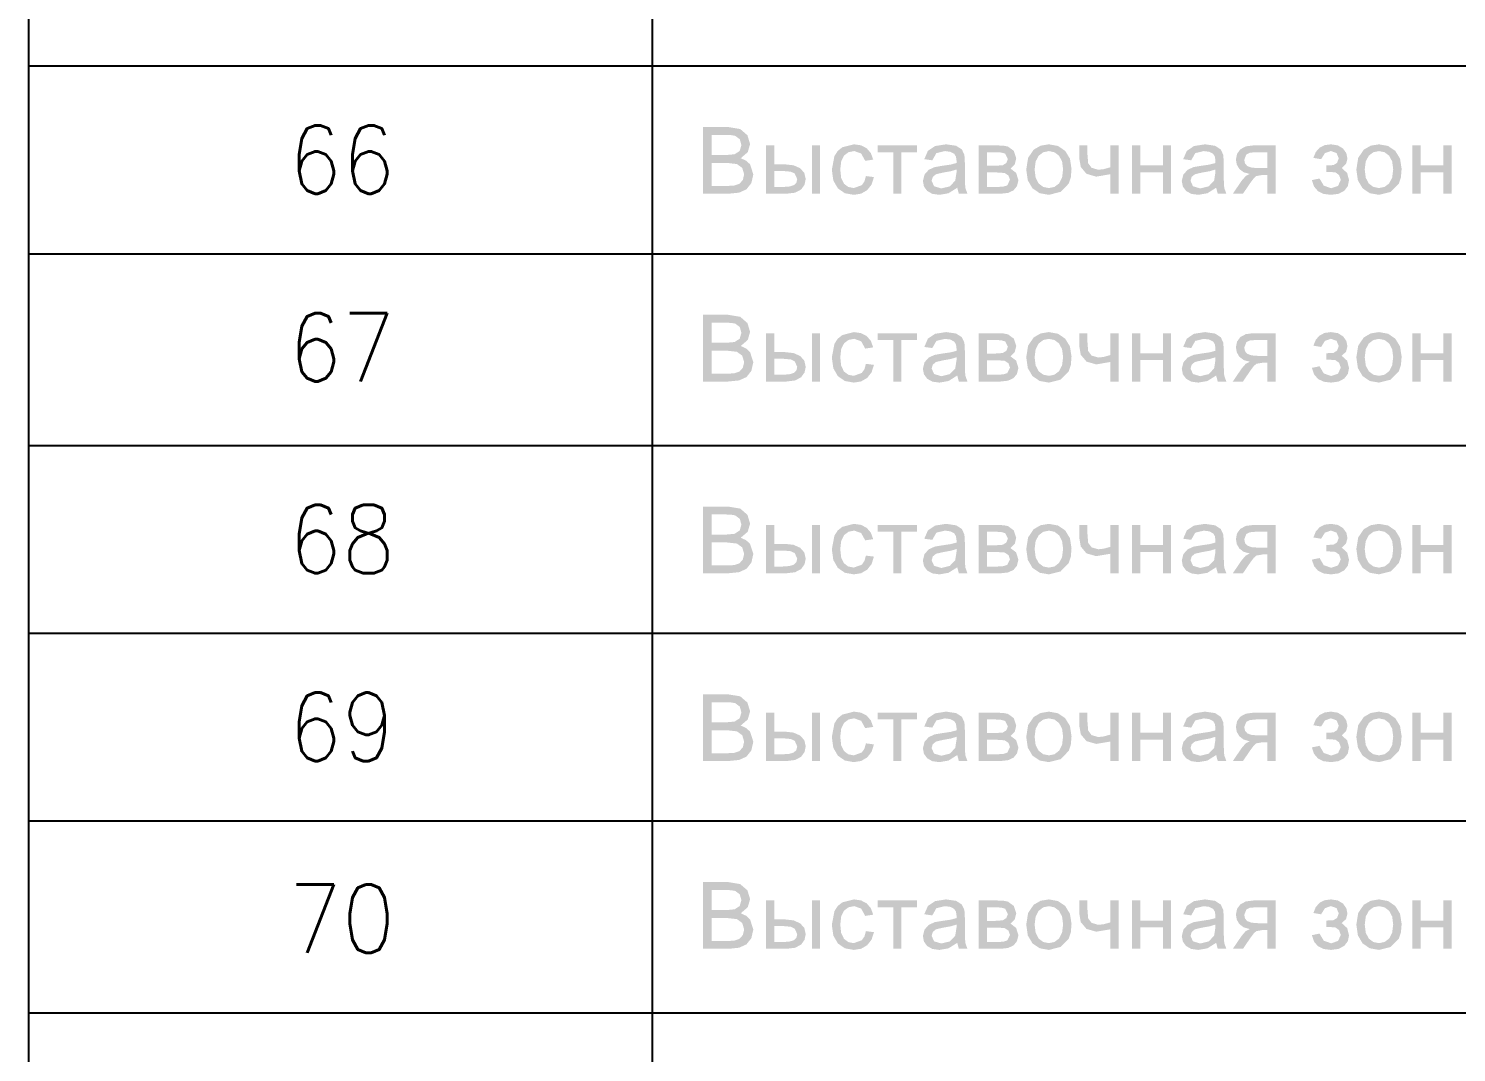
# Model space of a CAD drawing. Header units: millimetres. Extents: x 0 to 420, y 0 to 297.
# Drawn here: x 28.91 to 44.04, y 111.09 to 121.93 of the extents above; entities that cross this region are included whole.
import ezdxf

# ---------------------------------------------------------------- set-up
doc = ezdxf.new("R2010")
doc.units = ezdxf.units.MM
doc.layers.get('0').update_dxf_attribs({"linetype": 'CONTINUOUS'})
doc.styles.get("Standard").update_dxf_attribs({"font": 'STANDARD'})

msp = doc.modelspace()

# ---------------------------------------------------------------- hatches: boundary and pattern name
at = {"true_color": 0x0000fb}
h = msp.add_hatch(color=0, dxfattribs=at)
h.paths.add_polyline_path([(36.055542, 120.184333), (36.055542, 120.891542), (36.321228, 120.891542), (36.450763, 120.870045), (36.527382, 120.803899), (36.555494, 120.710743), (36.530689, 120.624754), (36.456275, 120.560813), (36.513051, 120.534768), (36.554943, 120.496321), (36.589669, 120.389385), (36.568723, 120.296781), (36.516909, 120.231186), (36.439188, 120.195908), (36.325086, 120.184333)], flags=0)
h.paths.add_polyline_path([(36.149248, 120.594437), (36.301935, 120.594437), (36.391232, 120.602705), (36.445251, 120.637432), (36.463441, 120.699719), (36.446353, 120.761455), (36.397847, 120.797835), (36.355265, 120.805277), (36.29036, 120.807757), (36.149248, 120.807757)], flags=0)
h.paths.add_polyline_path([(36.149248, 120.267566), (36.325086, 120.267566), (36.389027, 120.271425), (36.443046, 120.290166), (36.478324, 120.329854), (36.492656, 120.389385), (36.472261, 120.458287), (36.416037, 120.499077), (36.312959, 120.510652), (36.149248, 120.510652)], flags=0)
h = msp.add_hatch(color=0, dxfattribs=at)
h.paths.add_polyline_path([(37.209582, 120.696412), (37.296122, 120.696412), (37.296122, 120.184333), (37.209582, 120.184333)], flags=0)
h.paths.add_polyline_path([(36.723961, 120.696412), (36.810502, 120.696412), (36.810502, 120.496321), (36.920745, 120.496321), (37.015829, 120.48571), (37.086109, 120.454428), (37.129793, 120.404957), (37.144538, 120.339776), (37.132274, 120.2799), (37.096031, 120.229533), (37.032779, 120.195564), (36.940589, 120.184333), (36.723961, 120.184333)], flags=0)
h.paths.add_polyline_path([(36.810502, 120.255991), (36.902003, 120.255991), (36.972283, 120.260952), (37.019412, 120.275835), (37.045733, 120.301742), (37.05469, 120.339224), (37.028232, 120.398204), (36.986408, 120.418048), (36.913579, 120.424663), (36.810502, 120.424663)], flags=0)
for points in [[(37.782221, 120.371746), (37.867108, 120.360722), (37.842235, 120.281829), (37.79545, 120.222367), (37.731303, 120.18516), (37.654339, 120.172757), (37.559186, 120.189776), (37.485116, 120.241108), (37.437023, 120.324686), (37.421175, 120.438443), (37.448736, 120.583413), (37.483394, 120.637639), (37.532521, 120.676568), (37.654891, 120.707987), (37.730407, 120.697308), (37.791041, 120.665544), (37.834518, 120.614625), (37.859391, 120.54593), (37.774504, 120.533252), (37.732061, 120.610422), (37.658198, 120.636881), (37.598529, 120.624961), (37.551262, 120.589476), (37.520532, 120.528773), (37.510472, 120.441199), (37.520118, 120.351489), (37.549608, 120.290717), (37.595221, 120.255991), (37.653237, 120.244415), (37.738675, 120.275283), (37.766443, 120.31504)], [(37.905563, 120.696412), (38.32173, 120.696412), (38.32173, 120.624754), (38.156917, 120.624754), (38.156917, 120.184333), (38.070928, 120.184333), (38.070928, 120.624754), (37.905563, 120.624754)], [(40.041543, 120.696412), (40.128635, 120.696412), (40.128635, 120.599398), (40.1358, 120.508447), (40.171629, 120.459389), (40.243287, 120.438443), (40.299511, 120.444782), (40.370618, 120.46435), (40.370618, 120.696412), (40.45771, 120.696412), (40.45771, 120.184333), (40.370618, 120.184333), (40.370618, 120.391039), (40.221239, 120.365683), (40.118161, 120.395448), (40.057528, 120.467658), (40.041543, 120.562467)], [(40.600048, 120.696412), (40.68714, 120.696412), (40.68714, 120.483643), (40.92747, 120.483643), (40.92747, 120.696412), (41.014562, 120.696412), (41.014562, 120.184333), (40.92747, 120.184333), (40.92747, 120.411434), (40.68714, 120.411434), (40.68714, 120.184333), (40.600048, 120.184333)], [(42.659489, 120.415843), (42.659489, 120.483643), (42.734454, 120.488052), (42.771937, 120.511204), (42.790127, 120.55971), (42.766425, 120.615934), (42.706342, 120.636881), (42.643848, 120.615108), (42.603265, 120.55034), (42.521134, 120.56412), (42.547058, 120.627062), (42.586728, 120.672021), (42.640041, 120.698996), (42.706893, 120.707987), (42.779998, 120.696825), (42.835327, 120.663339), (42.870329, 120.614212), (42.88218, 120.556403), (42.866952, 120.499904), (42.821546, 120.456633), (42.879424, 120.403717), (42.898716, 120.327649), (42.886038, 120.265086), (42.848556, 120.215752), (42.788198, 120.183506), (42.707996, 120.172757), (42.629637, 120.182481), (42.569779, 120.211687), (42.528317, 120.260426), (42.505149, 120.328751), (42.586728, 120.345839), (42.631377, 120.269771), (42.709649, 120.242762), (42.78241, 120.267566), (42.811624, 120.330956), (42.793434, 120.38277), (42.754298, 120.410882), (42.679333, 120.416394)], [(43.570189, 120.696412), (43.657281, 120.696412), (43.657281, 120.483643), (43.897611, 120.483643), (43.897611, 120.696412), (43.984703, 120.696412), (43.984703, 120.184333), (43.897611, 120.184333), (43.897611, 120.411434), (43.657281, 120.411434), (43.657281, 120.184333), (43.570189, 120.184333)], [(37.782221, 118.382079), (37.867108, 118.371055), (37.842235, 118.292162), (37.79545, 118.2327), (37.731303, 118.195493), (37.654339, 118.183091), (37.559186, 118.200109), (37.485116, 118.251441), (37.437023, 118.335019), (37.421175, 118.448776), (37.448736, 118.593746), (37.483394, 118.647972), (37.532521, 118.686901), (37.654891, 118.718321), (37.730407, 118.707641), (37.791041, 118.675877), (37.834518, 118.624959), (37.859391, 118.556263), (37.774504, 118.543585), (37.732061, 118.620756), (37.658198, 118.647214), (37.598529, 118.635294), (37.551262, 118.599809), (37.520532, 118.539107), (37.510472, 118.451533), (37.520118, 118.361822), (37.549608, 118.301051), (37.595221, 118.266324), (37.653237, 118.254749), (37.738675, 118.285617), (37.766443, 118.325373)], [(42.659489, 118.426177), (42.659489, 118.493976), (42.734454, 118.498386), (42.771937, 118.521537), (42.790127, 118.570044), (42.766425, 118.626268), (42.706342, 118.647214), (42.643848, 118.625441), (42.603265, 118.560673), (42.521134, 118.574454), (42.547058, 118.637395), (42.586728, 118.682354), (42.640041, 118.709329), (42.706893, 118.718321), (42.779998, 118.707159), (42.835327, 118.673672), (42.870329, 118.624545), (42.88218, 118.566737), (42.866952, 118.510237), (42.821546, 118.466967), (42.879424, 118.41405), (42.898716, 118.337982), (42.886038, 118.275419), (42.848556, 118.226085), (42.788198, 118.193839), (42.707996, 118.183091), (42.629637, 118.192814), (42.569779, 118.22202), (42.528317, 118.27076), (42.505149, 118.339085), (42.586728, 118.356172), (42.631377, 118.280105), (42.709649, 118.253095), (42.78241, 118.2779), (42.811624, 118.341289), (42.793434, 118.393104), (42.754298, 118.421216), (42.679333, 118.426728)], [(37.905563, 118.706745), (38.32173, 118.706745), (38.32173, 118.635087), (38.156917, 118.635087), (38.156917, 118.194666), (38.070928, 118.194666), (38.070928, 118.635087), (37.905563, 118.635087)], [(40.041543, 118.706745), (40.128635, 118.706745), (40.128635, 118.609731), (40.1358, 118.518781), (40.171629, 118.469723), (40.243287, 118.448776), (40.299511, 118.455115), (40.370618, 118.474684), (40.370618, 118.706745), (40.45771, 118.706745), (40.45771, 118.194666), (40.370618, 118.194666), (40.370618, 118.401372), (40.221239, 118.376016), (40.118161, 118.405782), (40.057528, 118.477991), (40.041543, 118.5728)], [(40.600048, 118.706745), (40.68714, 118.706745), (40.68714, 118.493976), (40.92747, 118.493976), (40.92747, 118.706745), (41.014562, 118.706745), (41.014562, 118.194666), (40.92747, 118.194666), (40.92747, 118.421767), (40.68714, 118.421767), (40.68714, 118.194666), (40.600048, 118.194666)], [(43.570189, 118.706745), (43.657281, 118.706745), (43.657281, 118.493976), (43.897611, 118.493976), (43.897611, 118.706745), (43.984703, 118.706745), (43.984703, 118.194666), (43.897611, 118.194666), (43.897611, 118.421767), (43.657281, 118.421767), (43.657281, 118.194666), (43.570189, 118.194666)], [(37.782221, 116.350079), (37.867108, 116.339055), (37.842235, 116.260162), (37.79545, 116.2007), (37.731303, 116.163493), (37.654339, 116.151091), (37.559186, 116.168109), (37.485116, 116.219441), (37.437023, 116.303019), (37.421175, 116.416776), (37.448736, 116.561746), (37.483394, 116.615972), (37.532521, 116.654901), (37.654891, 116.686321), (37.730407, 116.675641), (37.791041, 116.643877), (37.834518, 116.592959), (37.859391, 116.524263), (37.774504, 116.511585), (37.732061, 116.588756), (37.658198, 116.615214), (37.598529, 116.603294), (37.551262, 116.567809), (37.520532, 116.507107), (37.510472, 116.419533), (37.520118, 116.329822), (37.549608, 116.269051), (37.595221, 116.234324), (37.653237, 116.222749), (37.738675, 116.253617), (37.766443, 116.293373)], [(37.905563, 116.674745), (38.32173, 116.674745), (38.32173, 116.603087), (38.156917, 116.603087), (38.156917, 116.162666), (38.070928, 116.162666), (38.070928, 116.603087), (37.905563, 116.603087)], [(40.041543, 116.674745), (40.128635, 116.674745), (40.128635, 116.577731), (40.1358, 116.486781), (40.171629, 116.437723), (40.243287, 116.416776), (40.299511, 116.423115), (40.370618, 116.442684), (40.370618, 116.674745), (40.45771, 116.674745), (40.45771, 116.162666), (40.370618, 116.162666), (40.370618, 116.369372), (40.221239, 116.344016), (40.118161, 116.373782), (40.057528, 116.445991), (40.041543, 116.5408)], [(40.600048, 116.674745), (40.68714, 116.674745), (40.68714, 116.461976), (40.92747, 116.461976), (40.92747, 116.674745), (41.014562, 116.674745), (41.014562, 116.162666), (40.92747, 116.162666), (40.92747, 116.389767), (40.68714, 116.389767), (40.68714, 116.162666), (40.600048, 116.162666)], [(42.659489, 116.394177), (42.659489, 116.461976), (42.734454, 116.466386), (42.771937, 116.489537), (42.790127, 116.538044), (42.766425, 116.594268), (42.706342, 116.615214), (42.643848, 116.593441), (42.603265, 116.528673), (42.521134, 116.542454), (42.547058, 116.605395), (42.586728, 116.650354), (42.640041, 116.677329), (42.706893, 116.686321), (42.779998, 116.675159), (42.835327, 116.641672), (42.870329, 116.592545), (42.88218, 116.534737), (42.866952, 116.478237), (42.821546, 116.434967), (42.879424, 116.38205), (42.898716, 116.305982), (42.886038, 116.243419), (42.848556, 116.194085), (42.788198, 116.161839), (42.707996, 116.151091), (42.629637, 116.160814), (42.569779, 116.19002), (42.528317, 116.23876), (42.505149, 116.307085), (42.586728, 116.324172), (42.631377, 116.248105), (42.709649, 116.221095), (42.78241, 116.2459), (42.811624, 116.309289), (42.793434, 116.361104), (42.754298, 116.389216), (42.679333, 116.394728)], [(43.570189, 116.674745), (43.657281, 116.674745), (43.657281, 116.461976), (43.897611, 116.461976), (43.897611, 116.674745), (43.984703, 116.674745), (43.984703, 116.162666), (43.897611, 116.162666), (43.897611, 116.389767), (43.657281, 116.389767), (43.657281, 116.162666), (43.570189, 116.162666)], [(37.782221, 114.360413), (37.867108, 114.349388), (37.842235, 114.270496), (37.79545, 114.211033), (37.731303, 114.173826), (37.654339, 114.161424), (37.559186, 114.178443), (37.485116, 114.229775), (37.437023, 114.313353), (37.421175, 114.42711), (37.448736, 114.572079), (37.483394, 114.626305), (37.532521, 114.665235), (37.654891, 114.696654), (37.730407, 114.685974), (37.791041, 114.65421), (37.834518, 114.603292), (37.859391, 114.534597), (37.774504, 114.521919), (37.732061, 114.599089), (37.658198, 114.625547), (37.598529, 114.613627), (37.551262, 114.578143), (37.520532, 114.51744), (37.510472, 114.429866), (37.520118, 114.340156), (37.549608, 114.279384), (37.595221, 114.244658), (37.653237, 114.233082), (37.738675, 114.26395), (37.766443, 114.303706)], [(37.905563, 114.685079), (38.32173, 114.685079), (38.32173, 114.613421), (38.156917, 114.613421), (38.156917, 114.173), (38.070928, 114.173), (38.070928, 114.613421), (37.905563, 114.613421)], [(40.041543, 114.685079), (40.128635, 114.685079), (40.128635, 114.588065), (40.1358, 114.497114), (40.171629, 114.448056), (40.243287, 114.42711), (40.299511, 114.433449), (40.370618, 114.453017), (40.370618, 114.685079), (40.45771, 114.685079), (40.45771, 114.173), (40.370618, 114.173), (40.370618, 114.379705), (40.221239, 114.354349), (40.118161, 114.384115), (40.057528, 114.456324), (40.041543, 114.551133)], [(40.600048, 114.685079), (40.68714, 114.685079), (40.68714, 114.472309), (40.92747, 114.472309), (40.92747, 114.685079), (41.014562, 114.685079), (41.014562, 114.173), (40.92747, 114.173), (40.92747, 114.4001), (40.68714, 114.4001), (40.68714, 114.173), (40.600048, 114.173)], [(42.659489, 114.40451), (42.659489, 114.472309), (42.734454, 114.476719), (42.771937, 114.49987), (42.790127, 114.548377), (42.766425, 114.604601), (42.706342, 114.625547), (42.643848, 114.603774), (42.603265, 114.539006), (42.521134, 114.552787), (42.547058, 114.615729), (42.586728, 114.660687), (42.640041, 114.687662), (42.706893, 114.696654), (42.779998, 114.685492), (42.835327, 114.652006), (42.870329, 114.602879), (42.88218, 114.54507), (42.866952, 114.48857), (42.821546, 114.4453), (42.879424, 114.392383), (42.898716, 114.316316), (42.886038, 114.253753), (42.848556, 114.204419), (42.788198, 114.172173), (42.707996, 114.161424), (42.629637, 114.171148), (42.569779, 114.200354), (42.528317, 114.249093), (42.505149, 114.317418), (42.586728, 114.334506), (42.631377, 114.258438), (42.709649, 114.231428), (42.78241, 114.256233), (42.811624, 114.319623), (42.793434, 114.371437), (42.754298, 114.399549), (42.679333, 114.405061)], [(43.570189, 114.685079), (43.657281, 114.685079), (43.657281, 114.472309), (43.897611, 114.472309), (43.897611, 114.685079), (43.984703, 114.685079), (43.984703, 114.173), (43.897611, 114.173), (43.897611, 114.4001), (43.657281, 114.4001), (43.657281, 114.173), (43.570189, 114.173)], [(37.782223, 112.370746), (37.867111, 112.359722), (37.842237, 112.280829), (37.795453, 112.221367), (37.731305, 112.18416), (37.654342, 112.171757), (37.559188, 112.188776), (37.485118, 112.240108), (37.437025, 112.323686), (37.421177, 112.437443), (37.448738, 112.582413), (37.483396, 112.636639), (37.532523, 112.675568), (37.654893, 112.706987), (37.730409, 112.696308), (37.791043, 112.664544), (37.83452, 112.613625), (37.859394, 112.54493), (37.774506, 112.532252), (37.732063, 112.609422), (37.6582, 112.635881), (37.598531, 112.623961), (37.551264, 112.588476), (37.520534, 112.527774), (37.510474, 112.440199), (37.520121, 112.350489), (37.549611, 112.289717), (37.595224, 112.254991), (37.653239, 112.243415), (37.738677, 112.274283), (37.766445, 112.31404)], [(37.905565, 112.695412), (38.321733, 112.695412), (38.321733, 112.623754), (38.156919, 112.623754), (38.156919, 112.183333), (38.07093, 112.183333), (38.07093, 112.623754), (37.905565, 112.623754)], [(40.041545, 112.695412), (40.128637, 112.695412), (40.128637, 112.598398), (40.135803, 112.507447), (40.171632, 112.458389), (40.24329, 112.437443), (40.299514, 112.443782), (40.37062, 112.46335), (40.37062, 112.695412), (40.457712, 112.695412), (40.457712, 112.183333), (40.37062, 112.183333), (40.37062, 112.390039), (40.221241, 112.364683), (40.118164, 112.394448), (40.05753, 112.466658), (40.041545, 112.561467)], [(40.60005, 112.695412), (40.687142, 112.695412), (40.687142, 112.482643), (40.927472, 112.482643), (40.927472, 112.695412), (41.014564, 112.695412), (41.014564, 112.183333), (40.927472, 112.183333), (40.927472, 112.410434), (40.687142, 112.410434), (40.687142, 112.183333), (40.60005, 112.183333)], [(42.659491, 112.414843), (42.659491, 112.482643), (42.734456, 112.487053), (42.771939, 112.510204), (42.790129, 112.55871), (42.766427, 112.614934), (42.706344, 112.635881), (42.64385, 112.614108), (42.603267, 112.54934), (42.521136, 112.56312), (42.54706, 112.626062), (42.586731, 112.671021), (42.640044, 112.697996), (42.706896, 112.706987), (42.780001, 112.695825), (42.835329, 112.662339), (42.870331, 112.613212), (42.882182, 112.555403), (42.866955, 112.498904), (42.821548, 112.455633), (42.879426, 112.402717), (42.898719, 112.326649), (42.886041, 112.264086), (42.848558, 112.214752), (42.7882, 112.182506), (42.707998, 112.171757), (42.629639, 112.181481), (42.569781, 112.210687), (42.528319, 112.259426), (42.505151, 112.327751), (42.586731, 112.344839), (42.631379, 112.268771), (42.709652, 112.241762), (42.782412, 112.266566), (42.811626, 112.329956), (42.793436, 112.38177), (42.7543, 112.409882), (42.679335, 112.415395)], [(43.570191, 112.695412), (43.657283, 112.695412), (43.657283, 112.482643), (43.897613, 112.482643), (43.897613, 112.695412), (43.984705, 112.695412), (43.984705, 112.183333), (43.897613, 112.183333), (43.897613, 112.410434), (43.657283, 112.410434), (43.657283, 112.183333), (43.570191, 112.183333)]]:
    msp.add_hatch(color=0, dxfattribs=at).paths.add_polyline_path(points, flags=0)
h = msp.add_hatch(color=0, dxfattribs=at)
h.paths.add_polyline_path([(38.749385, 120.247723), (38.656229, 120.189294), (38.560318, 120.172757), (38.485628, 120.183093), (38.430782, 120.214098), (38.396814, 120.260952), (38.385583, 120.319381), (38.40267, 120.387731), (38.447319, 120.437892), (38.510157, 120.466555), (38.587328, 120.479784), (38.67814, 120.493013), (38.741668, 120.50955), (38.742219, 120.53215), (38.736087, 120.57728), (38.717966, 120.607115), (38.676211, 120.628957), (38.618747, 120.636329), (38.528348, 120.614832), (38.485353, 120.538764), (38.400466, 120.55034), (38.438499, 120.638534), (38.515118, 120.689797), (38.631425, 120.707987), (38.737809, 120.692553), (38.798443, 120.653417), (38.825453, 120.594988), (38.829862, 120.514511), (38.829862, 120.398756), (38.831171, 120.300019), (38.835374, 120.245518), (38.857423, 120.184333), (38.766473, 120.184333)], flags=0)
h.paths.add_polyline_path([(38.741668, 120.441199), (38.682619, 120.423285), (38.600005, 120.408677), (38.524489, 120.391039), (38.490314, 120.362927), (38.478187, 120.321585), (38.504094, 120.263708), (38.581264, 120.240557), (38.670561, 120.262605), (38.727887, 120.322688), (38.741668, 120.40978)], flags=0)
h = msp.add_hatch(color=0, dxfattribs=at)
h.paths.add_polyline_path([(38.976667, 120.696412), (39.176758, 120.696412), (39.240906, 120.693242), (39.28645, 120.684285), (39.348186, 120.639085), (39.374093, 120.560813), (39.358659, 120.496321), (39.313459, 120.451121), (39.37299, 120.405921), (39.397244, 120.327649), (39.381603, 120.264121), (39.344879, 120.219611), (39.287001, 120.193083), (39.207626, 120.184333), (38.976667, 120.184333)], flags=0)
h.paths.add_polyline_path([(39.063759, 120.480887), (39.156363, 120.480887), (39.231879, 120.486399), (39.269362, 120.510101), (39.285898, 120.552545), (39.257235, 120.608769), (39.218306, 120.620689), (39.159119, 120.624754), (39.063759, 120.624754)], flags=0)
h.paths.add_polyline_path([(39.063759, 120.255991), (39.17786, 120.255991), (39.239941, 120.260194), (39.279284, 120.273079), (39.307947, 120.332059), (39.291962, 120.377258), (39.250621, 120.404268), (39.16849, 120.40978), (39.063759, 120.40978)], flags=0)
h = msp.add_hatch(color=0, dxfattribs=at)
h.paths.add_polyline_path([(39.480224, 120.440648), (39.499792, 120.564327), (39.559048, 120.651212), (39.632291, 120.693656), (39.720003, 120.707987), (39.815983, 120.690624), (39.892533, 120.638534), (39.942901, 120.556196), (39.959781, 120.447814), (39.95234, 120.359068), (39.930016, 120.29182), (39.844026, 120.204177), (39.720003, 120.172757), (39.622851, 120.189845), (39.54637, 120.241659), (39.496761, 120.325651)], flags=0)
h.paths.add_polyline_path([(39.56897, 120.440648), (39.579719, 120.354176), (39.611965, 120.292922), (39.660403, 120.256473), (39.720003, 120.244415), (39.779121, 120.256542), (39.82749, 120.293473), (39.859736, 120.355416), (39.870485, 120.443404), (39.859736, 120.5265), (39.82749, 120.587271), (39.779121, 120.623996), (39.720003, 120.636329), (39.660403, 120.623996), (39.611965, 120.587271), (39.579719, 120.526155)], flags=0)
h = msp.add_hatch(color=0, dxfattribs=at)
h.paths.add_polyline_path([(41.491364, 120.247723), (41.398209, 120.189294), (41.302297, 120.172757), (41.227608, 120.183093), (41.172762, 120.214098), (41.138793, 120.260952), (41.127562, 120.319381), (41.14465, 120.387731), (41.189298, 120.437892), (41.252137, 120.466555), (41.329307, 120.479784), (41.42012, 120.493013), (41.483647, 120.50955), (41.484198, 120.53215), (41.478066, 120.57728), (41.459945, 120.607115), (41.41819, 120.628957), (41.360726, 120.636329), (41.270327, 120.614832), (41.227332, 120.538764), (41.142445, 120.55034), (41.180479, 120.638534), (41.257098, 120.689797), (41.373404, 120.707987), (41.479789, 120.692553), (41.540422, 120.653417), (41.567432, 120.594988), (41.571842, 120.514511), (41.571842, 120.398756), (41.573151, 120.300019), (41.577354, 120.245518), (41.599402, 120.184333), (41.508452, 120.184333)], flags=0)
h.paths.add_polyline_path([(41.483647, 120.441199), (41.424598, 120.423285), (41.341985, 120.408677), (41.266468, 120.391039), (41.232293, 120.362927), (41.220166, 120.321585), (41.246073, 120.263708), (41.323244, 120.240557), (41.41254, 120.262605), (41.469867, 120.322688), (41.483647, 120.40978)], flags=0)
h = msp.add_hatch(color=0, dxfattribs=at)
h.paths.add_polyline_path([(42.121584, 120.696412), (42.121584, 120.184333), (42.035044, 120.184333), (42.035044, 120.383873), (41.984883, 120.383873), (41.916532, 120.371746), (41.889178, 120.34701), (41.851489, 120.29623), (41.775421, 120.184333), (41.667934, 120.184333), (41.761641, 120.322137), (41.80436, 120.371608), (41.847079, 120.393795), (41.782243, 120.412054), (41.736836, 120.447263), (41.709827, 120.49384), (41.701007, 120.547033), (41.712652, 120.607253), (41.747861, 120.655071), (41.805187, 120.686077), (41.884011, 120.696412)], flags=0)
h.paths.add_polyline_path([(42.035044, 120.624754), (41.911571, 120.624754), (41.847562, 120.618622), (41.81125, 120.6005), (41.789202, 120.544276), (41.79747, 120.504451), (41.822275, 120.477028), (41.867888, 120.460905), (41.939132, 120.455531), (42.035044, 120.455531)], flags=0)
h = msp.add_hatch(color=0, dxfattribs=at)
h.paths.add_polyline_path([(42.976349, 120.440648), (42.995917, 120.564327), (43.055173, 120.651212), (43.128415, 120.693656), (43.216128, 120.707987), (43.312108, 120.690624), (43.388658, 120.638534), (43.439025, 120.556196), (43.455906, 120.447814), (43.448465, 120.359068), (43.426141, 120.29182), (43.340151, 120.204177), (43.216128, 120.172757), (43.118976, 120.189845), (43.042495, 120.241659), (42.992885, 120.325651)], flags=0)
h.paths.add_polyline_path([(43.065095, 120.440648), (43.075843, 120.354176), (43.108089, 120.292922), (43.156527, 120.256473), (43.216128, 120.244415), (43.275245, 120.256542), (43.323615, 120.293473), (43.355861, 120.355416), (43.366609, 120.443404), (43.355861, 120.5265), (43.323615, 120.587271), (43.275245, 120.623996), (43.216128, 120.636329), (43.156527, 120.623996), (43.108089, 120.587271), (43.075843, 120.526155)], flags=0)
h = msp.add_hatch(color=0, dxfattribs=at)
h.paths.add_polyline_path([(36.055542, 118.194666), (36.055542, 118.901875), (36.321228, 118.901875), (36.450763, 118.880378), (36.527382, 118.814232), (36.555494, 118.721077), (36.530689, 118.635087), (36.456275, 118.571146), (36.513051, 118.545101), (36.554943, 118.506654), (36.589669, 118.399718), (36.568723, 118.307114), (36.516909, 118.241519), (36.439188, 118.206242), (36.325086, 118.194666)], flags=0)
h.paths.add_polyline_path([(36.149248, 118.60477), (36.301935, 118.60477), (36.391232, 118.613039), (36.445251, 118.647765), (36.463441, 118.710052), (36.446353, 118.771789), (36.397847, 118.808169), (36.355265, 118.81561), (36.29036, 118.818091), (36.149248, 118.818091)], flags=0)
h.paths.add_polyline_path([(36.149248, 118.2779), (36.325086, 118.2779), (36.389027, 118.281758), (36.443046, 118.3005), (36.478324, 118.340187), (36.492656, 118.399718), (36.472261, 118.46862), (36.416037, 118.50941), (36.312959, 118.520986), (36.149248, 118.520986)], flags=0)
h = msp.add_hatch(color=0, dxfattribs=at)
h.paths.add_polyline_path([(38.749385, 118.258056), (38.656229, 118.199627), (38.560318, 118.183091), (38.485628, 118.193426), (38.430782, 118.224432), (38.396814, 118.271285), (38.385583, 118.329714), (38.40267, 118.398065), (38.447319, 118.448225), (38.510157, 118.476888), (38.587328, 118.490118), (38.67814, 118.503347), (38.741668, 118.519883), (38.742219, 118.542483), (38.736087, 118.587614), (38.717966, 118.617448), (38.676211, 118.63929), (38.618747, 118.646663), (38.528348, 118.625165), (38.485353, 118.549098), (38.400466, 118.560673), (38.438499, 118.648868), (38.515118, 118.700131), (38.631425, 118.718321), (38.737809, 118.702887), (38.798443, 118.66375), (38.825453, 118.605322), (38.829862, 118.524844), (38.829862, 118.409089), (38.831171, 118.310353), (38.835374, 118.255851), (38.857423, 118.194666), (38.766473, 118.194666)], flags=0)
h.paths.add_polyline_path([(38.741668, 118.451533), (38.682619, 118.433618), (38.600005, 118.419011), (38.524489, 118.401372), (38.490314, 118.37326), (38.478187, 118.331919), (38.504094, 118.274041), (38.581264, 118.25089), (38.670561, 118.272939), (38.727887, 118.333021), (38.741668, 118.420113)], flags=0)
h = msp.add_hatch(color=0, dxfattribs=at)
h.paths.add_polyline_path([(39.480224, 118.450981), (39.499792, 118.57466), (39.559048, 118.661546), (39.632291, 118.703989), (39.720003, 118.718321), (39.815983, 118.700957), (39.892533, 118.648868), (39.942901, 118.56653), (39.959781, 118.458147), (39.95234, 118.369401), (39.930016, 118.302153), (39.844026, 118.21451), (39.720003, 118.183091), (39.622851, 118.200178), (39.54637, 118.251993), (39.496761, 118.335984)], flags=0)
h.paths.add_polyline_path([(39.56897, 118.450981), (39.579719, 118.364509), (39.611965, 118.303256), (39.660403, 118.266806), (39.720003, 118.254749), (39.779121, 118.266875), (39.82749, 118.303807), (39.859736, 118.36575), (39.870485, 118.453737), (39.859736, 118.536833), (39.82749, 118.597605), (39.779121, 118.634329), (39.720003, 118.646663), (39.660403, 118.634329), (39.611965, 118.597605), (39.579719, 118.536489)], flags=0)
h = msp.add_hatch(color=0, dxfattribs=at)
h.paths.add_polyline_path([(41.491364, 118.258056), (41.398209, 118.199627), (41.302297, 118.183091), (41.227608, 118.193426), (41.172762, 118.224432), (41.138793, 118.271285), (41.127562, 118.329714), (41.14465, 118.398065), (41.189298, 118.448225), (41.252137, 118.476888), (41.329307, 118.490118), (41.42012, 118.503347), (41.483647, 118.519883), (41.484198, 118.542483), (41.478066, 118.587614), (41.459945, 118.617448), (41.41819, 118.63929), (41.360726, 118.646663), (41.270327, 118.625165), (41.227332, 118.549098), (41.142445, 118.560673), (41.180479, 118.648868), (41.257098, 118.700131), (41.373404, 118.718321), (41.479789, 118.702887), (41.540422, 118.66375), (41.567432, 118.605322), (41.571842, 118.524844), (41.571842, 118.409089), (41.573151, 118.310353), (41.577354, 118.255851), (41.599402, 118.194666), (41.508452, 118.194666)], flags=0)
h.paths.add_polyline_path([(41.483647, 118.451533), (41.424598, 118.433618), (41.341985, 118.419011), (41.266468, 118.401372), (41.232293, 118.37326), (41.220166, 118.331919), (41.246073, 118.274041), (41.323244, 118.25089), (41.41254, 118.272939), (41.469867, 118.333021), (41.483647, 118.420113)], flags=0)
h = msp.add_hatch(color=0, dxfattribs=at)
h.paths.add_polyline_path([(42.976349, 118.450981), (42.995917, 118.57466), (43.055173, 118.661546), (43.128415, 118.703989), (43.216128, 118.718321), (43.312108, 118.700957), (43.388658, 118.648868), (43.439025, 118.56653), (43.455906, 118.458147), (43.448465, 118.369401), (43.426141, 118.302153), (43.340151, 118.21451), (43.216128, 118.183091), (43.118976, 118.200178), (43.042495, 118.251993), (42.992885, 118.335984)], flags=0)
h.paths.add_polyline_path([(43.065095, 118.450981), (43.075843, 118.364509), (43.108089, 118.303256), (43.156527, 118.266806), (43.216128, 118.254749), (43.275245, 118.266875), (43.323615, 118.303807), (43.355861, 118.36575), (43.366609, 118.453737), (43.355861, 118.536833), (43.323615, 118.597605), (43.275245, 118.634329), (43.216128, 118.646663), (43.156527, 118.634329), (43.108089, 118.597605), (43.075843, 118.536489)], flags=0)
h = msp.add_hatch(color=0, dxfattribs=at)
h.paths.add_polyline_path([(37.209582, 118.706745), (37.296122, 118.706745), (37.296122, 118.194666), (37.209582, 118.194666)], flags=0)
h.paths.add_polyline_path([(36.723961, 118.706745), (36.810502, 118.706745), (36.810502, 118.506654), (36.920745, 118.506654), (37.015829, 118.496043), (37.086109, 118.464762), (37.129793, 118.41529), (37.144538, 118.350109), (37.132274, 118.290233), (37.096031, 118.239866), (37.032779, 118.205897), (36.940589, 118.194666), (36.723961, 118.194666)], flags=0)
h.paths.add_polyline_path([(36.810502, 118.266324), (36.902003, 118.266324), (36.972283, 118.271285), (37.019412, 118.286168), (37.045733, 118.312075), (37.05469, 118.349558), (37.028232, 118.408538), (36.986408, 118.428381), (36.913579, 118.434996), (36.810502, 118.434996)], flags=0)
h = msp.add_hatch(color=0, dxfattribs=at)
h.paths.add_polyline_path([(38.976667, 118.706745), (39.176758, 118.706745), (39.240906, 118.703576), (39.28645, 118.694618), (39.348186, 118.649419), (39.374093, 118.571146), (39.358659, 118.506654), (39.313459, 118.461454), (39.37299, 118.416255), (39.397244, 118.337982), (39.381603, 118.274455), (39.344879, 118.229944), (39.287001, 118.203417), (39.207626, 118.194666), (38.976667, 118.194666)], flags=0)
h.paths.add_polyline_path([(39.063759, 118.49122), (39.156363, 118.49122), (39.231879, 118.496732), (39.269362, 118.520434), (39.285898, 118.562878), (39.257235, 118.619102), (39.218306, 118.631022), (39.159119, 118.635087), (39.063759, 118.635087)], flags=0)
h.paths.add_polyline_path([(39.063759, 118.266324), (39.17786, 118.266324), (39.239941, 118.270527), (39.279284, 118.283412), (39.307947, 118.342392), (39.291962, 118.387592), (39.250621, 118.414601), (39.16849, 118.420113), (39.063759, 118.420113)], flags=0)
h = msp.add_hatch(color=0, dxfattribs=at)
h.paths.add_polyline_path([(42.121584, 118.706745), (42.121584, 118.194666), (42.035044, 118.194666), (42.035044, 118.394206), (41.984883, 118.394206), (41.916532, 118.382079), (41.889178, 118.357344), (41.851489, 118.306563), (41.775421, 118.194666), (41.667934, 118.194666), (41.761641, 118.33247), (41.80436, 118.381942), (41.847079, 118.404128), (41.782243, 118.422387), (41.736836, 118.457596), (41.709827, 118.504174), (41.701007, 118.557366), (41.712652, 118.617586), (41.747861, 118.665404), (41.805187, 118.69641), (41.884011, 118.706745)], flags=0)
h.paths.add_polyline_path([(42.035044, 118.635087), (41.911571, 118.635087), (41.847562, 118.628955), (41.81125, 118.610834), (41.789202, 118.55461), (41.79747, 118.514784), (41.822275, 118.487362), (41.867888, 118.471238), (41.939132, 118.465864), (42.035044, 118.465864)], flags=0)
h = msp.add_hatch(color=0, dxfattribs=at)
h.paths.add_polyline_path([(36.055542, 116.162666), (36.055542, 116.869875), (36.321228, 116.869875), (36.450763, 116.848378), (36.527382, 116.782232), (36.555494, 116.689077), (36.530689, 116.603087), (36.456275, 116.539146), (36.513051, 116.513101), (36.554943, 116.474654), (36.589669, 116.367718), (36.568723, 116.275114), (36.516909, 116.20952), (36.439188, 116.174242), (36.325086, 116.162666)], flags=0)
h.paths.add_polyline_path([(36.149248, 116.57277), (36.301935, 116.57277), (36.391232, 116.581039), (36.445251, 116.615765), (36.463441, 116.678052), (36.446353, 116.739789), (36.397847, 116.776169), (36.355265, 116.78361), (36.29036, 116.786091), (36.149248, 116.786091)], flags=0)
h.paths.add_polyline_path([(36.149248, 116.2459), (36.325086, 116.2459), (36.389027, 116.249758), (36.443046, 116.2685), (36.478324, 116.308187), (36.492656, 116.367718), (36.472261, 116.43662), (36.416037, 116.47741), (36.312959, 116.488986), (36.149248, 116.488986)], flags=0)
h = msp.add_hatch(color=0, dxfattribs=at)
h.paths.add_polyline_path([(37.209582, 116.674745), (37.296122, 116.674745), (37.296122, 116.162666), (37.209582, 116.162666)], flags=0)
h.paths.add_polyline_path([(36.723961, 116.674745), (36.810502, 116.674745), (36.810502, 116.474654), (36.920745, 116.474654), (37.015829, 116.464043), (37.086109, 116.432762), (37.129793, 116.38329), (37.144538, 116.318109), (37.132274, 116.258233), (37.096031, 116.207866), (37.032779, 116.173897), (36.940589, 116.162666), (36.723961, 116.162666)], flags=0)
h.paths.add_polyline_path([(36.810502, 116.234324), (36.902003, 116.234324), (36.972283, 116.239285), (37.019412, 116.254168), (37.045733, 116.280075), (37.05469, 116.317558), (37.028232, 116.376538), (36.986408, 116.396381), (36.913579, 116.402996), (36.810502, 116.402996)], flags=0)
h = msp.add_hatch(color=0, dxfattribs=at)
h.paths.add_polyline_path([(38.749385, 116.226056), (38.656229, 116.167627), (38.560318, 116.151091), (38.485628, 116.161426), (38.430782, 116.192432), (38.396814, 116.239285), (38.385583, 116.297714), (38.40267, 116.366065), (38.447319, 116.416225), (38.510157, 116.444888), (38.587328, 116.458118), (38.67814, 116.471347), (38.741668, 116.487883), (38.742219, 116.510483), (38.736087, 116.555614), (38.717966, 116.585448), (38.676211, 116.60729), (38.618747, 116.614663), (38.528348, 116.593165), (38.485353, 116.517098), (38.400466, 116.528673), (38.438499, 116.616868), (38.515118, 116.668131), (38.631425, 116.686321), (38.737809, 116.670887), (38.798443, 116.63175), (38.825453, 116.573322), (38.829862, 116.492844), (38.829862, 116.377089), (38.831171, 116.278353), (38.835374, 116.223851), (38.857423, 116.162666), (38.766473, 116.162666)], flags=0)
h.paths.add_polyline_path([(38.741668, 116.419533), (38.682619, 116.401618), (38.600005, 116.387011), (38.524489, 116.369372), (38.490314, 116.34126), (38.478187, 116.299919), (38.504094, 116.242041), (38.581264, 116.21889), (38.670561, 116.240939), (38.727887, 116.301021), (38.741668, 116.388113)], flags=0)
h = msp.add_hatch(color=0, dxfattribs=at)
h.paths.add_polyline_path([(38.976667, 116.674745), (39.176758, 116.674745), (39.240906, 116.671576), (39.28645, 116.662618), (39.348186, 116.617419), (39.374093, 116.539146), (39.358659, 116.474654), (39.313459, 116.429454), (39.37299, 116.384255), (39.397244, 116.305982), (39.381603, 116.242455), (39.344879, 116.197944), (39.287001, 116.171417), (39.207626, 116.162666), (38.976667, 116.162666)], flags=0)
h.paths.add_polyline_path([(39.063759, 116.45922), (39.156363, 116.45922), (39.231879, 116.464732), (39.269362, 116.488434), (39.285898, 116.530878), (39.257235, 116.587102), (39.218306, 116.599022), (39.159119, 116.603087), (39.063759, 116.603087)], flags=0)
h.paths.add_polyline_path([(39.063759, 116.234324), (39.17786, 116.234324), (39.239941, 116.238527), (39.279284, 116.251412), (39.307947, 116.310392), (39.291962, 116.355592), (39.250621, 116.382601), (39.16849, 116.388113), (39.063759, 116.388113)], flags=0)
h = msp.add_hatch(color=0, dxfattribs=at)
h.paths.add_polyline_path([(39.480224, 116.418981), (39.499792, 116.54266), (39.559048, 116.629546), (39.632291, 116.671989), (39.720003, 116.686321), (39.815983, 116.668957), (39.892533, 116.616868), (39.942901, 116.53453), (39.959781, 116.426147), (39.95234, 116.337401), (39.930016, 116.270153), (39.844026, 116.18251), (39.720003, 116.151091), (39.622851, 116.168178), (39.54637, 116.219993), (39.496761, 116.303984)], flags=0)
h.paths.add_polyline_path([(39.56897, 116.418981), (39.579719, 116.332509), (39.611965, 116.271256), (39.660403, 116.234807), (39.720003, 116.222749), (39.779121, 116.234875), (39.82749, 116.271807), (39.859736, 116.33375), (39.870485, 116.421737), (39.859736, 116.504833), (39.82749, 116.565605), (39.779121, 116.602329), (39.720003, 116.614663), (39.660403, 116.602329), (39.611965, 116.565605), (39.579719, 116.504489)], flags=0)
h = msp.add_hatch(color=0, dxfattribs=at)
h.paths.add_polyline_path([(41.491364, 116.226056), (41.398209, 116.167627), (41.302297, 116.151091), (41.227608, 116.161426), (41.172762, 116.192432), (41.138793, 116.239285), (41.127562, 116.297714), (41.14465, 116.366065), (41.189298, 116.416225), (41.252137, 116.444888), (41.329307, 116.458118), (41.42012, 116.471347), (41.483647, 116.487883), (41.484198, 116.510483), (41.478066, 116.555614), (41.459945, 116.585448), (41.41819, 116.60729), (41.360726, 116.614663), (41.270327, 116.593165), (41.227332, 116.517098), (41.142445, 116.528673), (41.180479, 116.616868), (41.257098, 116.668131), (41.373404, 116.686321), (41.479789, 116.670887), (41.540422, 116.63175), (41.567432, 116.573322), (41.571842, 116.492844), (41.571842, 116.377089), (41.573151, 116.278353), (41.577354, 116.223851), (41.599402, 116.162666), (41.508452, 116.162666)], flags=0)
h.paths.add_polyline_path([(41.483647, 116.419533), (41.424598, 116.401618), (41.341985, 116.387011), (41.266468, 116.369372), (41.232293, 116.34126), (41.220166, 116.299919), (41.246073, 116.242041), (41.323244, 116.21889), (41.41254, 116.240939), (41.469867, 116.301021), (41.483647, 116.388113)], flags=0)
h = msp.add_hatch(color=0, dxfattribs=at)
h.paths.add_polyline_path([(42.121584, 116.674745), (42.121584, 116.162666), (42.035044, 116.162666), (42.035044, 116.362206), (41.984883, 116.362206), (41.916532, 116.350079), (41.889178, 116.325344), (41.851489, 116.274563), (41.775421, 116.162666), (41.667934, 116.162666), (41.761641, 116.30047), (41.80436, 116.349942), (41.847079, 116.372128), (41.782243, 116.390387), (41.736836, 116.425596), (41.709827, 116.472174), (41.701007, 116.525366), (41.712652, 116.585586), (41.747861, 116.633404), (41.805187, 116.66441), (41.884011, 116.674745)], flags=0)
h.paths.add_polyline_path([(42.035044, 116.603087), (41.911571, 116.603087), (41.847562, 116.596955), (41.81125, 116.578834), (41.789202, 116.52261), (41.79747, 116.482784), (41.822275, 116.455362), (41.867888, 116.439238), (41.939132, 116.433864), (42.035044, 116.433864)], flags=0)
h = msp.add_hatch(color=0, dxfattribs=at)
h.paths.add_polyline_path([(42.976349, 116.418981), (42.995917, 116.54266), (43.055173, 116.629546), (43.128415, 116.671989), (43.216128, 116.686321), (43.312108, 116.668957), (43.388658, 116.616868), (43.439025, 116.53453), (43.455906, 116.426147), (43.448465, 116.337401), (43.426141, 116.270153), (43.340151, 116.18251), (43.216128, 116.151091), (43.118976, 116.168178), (43.042495, 116.219993), (42.992885, 116.303984)], flags=0)
h.paths.add_polyline_path([(43.065095, 116.418981), (43.075843, 116.332509), (43.108089, 116.271256), (43.156527, 116.234807), (43.216128, 116.222749), (43.275245, 116.234875), (43.323615, 116.271807), (43.355861, 116.33375), (43.366609, 116.421737), (43.355861, 116.504833), (43.323615, 116.565605), (43.275245, 116.602329), (43.216128, 116.614663), (43.156527, 116.602329), (43.108089, 116.565605), (43.075843, 116.504489)], flags=0)
h = msp.add_hatch(color=0, dxfattribs=at)
h.paths.add_polyline_path([(36.055542, 114.173), (36.055542, 114.880209), (36.321228, 114.880209), (36.450763, 114.858711), (36.527382, 114.792566), (36.555494, 114.69941), (36.530689, 114.613421), (36.456275, 114.54948), (36.513051, 114.523435), (36.554943, 114.484987), (36.589669, 114.378052), (36.568723, 114.285447), (36.516909, 114.219853), (36.439188, 114.184575), (36.325086, 114.173)], flags=0)
h.paths.add_polyline_path([(36.149248, 114.583104), (36.301935, 114.583104), (36.391232, 114.591372), (36.445251, 114.626099), (36.463441, 114.688386), (36.446353, 114.750122), (36.397847, 114.786502), (36.355265, 114.793944), (36.29036, 114.796424), (36.149248, 114.796424)], flags=0)
h.paths.add_polyline_path([(36.149248, 114.256233), (36.325086, 114.256233), (36.389027, 114.260092), (36.443046, 114.278833), (36.478324, 114.31852), (36.492656, 114.378052), (36.472261, 114.446954), (36.416037, 114.487743), (36.312959, 114.499319), (36.149248, 114.499319)], flags=0)
h = msp.add_hatch(color=0, dxfattribs=at)
h.paths.add_polyline_path([(37.209582, 114.685079), (37.296122, 114.685079), (37.296122, 114.173), (37.209582, 114.173)], flags=0)
h.paths.add_polyline_path([(36.723961, 114.685079), (36.810502, 114.685079), (36.810502, 114.484987), (36.920745, 114.484987), (37.015829, 114.474376), (37.086109, 114.443095), (37.129793, 114.393623), (37.144538, 114.328442), (37.132274, 114.268566), (37.096031, 114.218199), (37.032779, 114.184231), (36.940589, 114.173), (36.723961, 114.173)], flags=0)
h.paths.add_polyline_path([(36.810502, 114.244658), (36.902003, 114.244658), (36.972283, 114.249618), (37.019412, 114.264501), (37.045733, 114.290408), (37.05469, 114.327891), (37.028232, 114.386871), (36.986408, 114.406715), (36.913579, 114.413329), (36.810502, 114.413329)], flags=0)
h = msp.add_hatch(color=0, dxfattribs=at)
h.paths.add_polyline_path([(38.749385, 114.236389), (38.656229, 114.17796), (38.560318, 114.161424), (38.485628, 114.171759), (38.430782, 114.202765), (38.396814, 114.249618), (38.385583, 114.308047), (38.40267, 114.376398), (38.447319, 114.426559), (38.510157, 114.455222), (38.587328, 114.468451), (38.67814, 114.48168), (38.741668, 114.498217), (38.742219, 114.520816), (38.736087, 114.565947), (38.717966, 114.595782), (38.676211, 114.617624), (38.618747, 114.624996), (38.528348, 114.603499), (38.485353, 114.527431), (38.400466, 114.539006), (38.438499, 114.627201), (38.515118, 114.678464), (38.631425, 114.696654), (38.737809, 114.68122), (38.798443, 114.642084), (38.825453, 114.583655), (38.829862, 114.503177), (38.829862, 114.387422), (38.831171, 114.288686), (38.835374, 114.234184), (38.857423, 114.173), (38.766473, 114.173)], flags=0)
h.paths.add_polyline_path([(38.741668, 114.429866), (38.682619, 114.411951), (38.600005, 114.397344), (38.524489, 114.379705), (38.490314, 114.351593), (38.478187, 114.310252), (38.504094, 114.252375), (38.581264, 114.229224), (38.670561, 114.251272), (38.727887, 114.311355), (38.741668, 114.398447)], flags=0)
h = msp.add_hatch(color=0, dxfattribs=at)
h.paths.add_polyline_path([(38.976667, 114.685079), (39.176758, 114.685079), (39.240906, 114.681909), (39.28645, 114.672952), (39.348186, 114.627752), (39.374093, 114.54948), (39.358659, 114.484987), (39.313459, 114.439788), (39.37299, 114.394588), (39.397244, 114.316316), (39.381603, 114.252788), (39.344879, 114.208277), (39.287001, 114.18175), (39.207626, 114.173), (38.976667, 114.173)], flags=0)
h.paths.add_polyline_path([(39.063759, 114.469553), (39.156363, 114.469553), (39.231879, 114.475066), (39.269362, 114.498768), (39.285898, 114.541211), (39.257235, 114.597435), (39.218306, 114.609355), (39.159119, 114.613421), (39.063759, 114.613421)], flags=0)
h.paths.add_polyline_path([(39.063759, 114.244658), (39.17786, 114.244658), (39.239941, 114.248861), (39.279284, 114.261745), (39.307947, 114.320725), (39.291962, 114.365925), (39.250621, 114.392934), (39.16849, 114.398447), (39.063759, 114.398447)], flags=0)
h = msp.add_hatch(color=0, dxfattribs=at)
h.paths.add_polyline_path([(39.480224, 114.429315), (39.499792, 114.552994), (39.559048, 114.639879), (39.632291, 114.682322), (39.720003, 114.696654), (39.815983, 114.679291), (39.892533, 114.627201), (39.942901, 114.544863), (39.959781, 114.43648), (39.95234, 114.347735), (39.930016, 114.280487), (39.844026, 114.192843), (39.720003, 114.161424), (39.622851, 114.178512), (39.54637, 114.230326), (39.496761, 114.314317)], flags=0)
h.paths.add_polyline_path([(39.56897, 114.429315), (39.579719, 114.342843), (39.611965, 114.281589), (39.660403, 114.24514), (39.720003, 114.233082), (39.779121, 114.245209), (39.82749, 114.28214), (39.859736, 114.344083), (39.870485, 114.432071), (39.859736, 114.515166), (39.82749, 114.575938), (39.779121, 114.612663), (39.720003, 114.624996), (39.660403, 114.612663), (39.611965, 114.575938), (39.579719, 114.514822)], flags=0)
h = msp.add_hatch(color=0, dxfattribs=at)
h.paths.add_polyline_path([(41.491364, 114.236389), (41.398209, 114.17796), (41.302297, 114.161424), (41.227608, 114.171759), (41.172762, 114.202765), (41.138793, 114.249618), (41.127562, 114.308047), (41.14465, 114.376398), (41.189298, 114.426559), (41.252137, 114.455222), (41.329307, 114.468451), (41.42012, 114.48168), (41.483647, 114.498217), (41.484198, 114.520816), (41.478066, 114.565947), (41.459945, 114.595782), (41.41819, 114.617624), (41.360726, 114.624996), (41.270327, 114.603499), (41.227332, 114.527431), (41.142445, 114.539006), (41.180479, 114.627201), (41.257098, 114.678464), (41.373404, 114.696654), (41.479789, 114.68122), (41.540422, 114.642084), (41.567432, 114.583655), (41.571842, 114.503177), (41.571842, 114.387422), (41.573151, 114.288686), (41.577354, 114.234184), (41.599402, 114.173), (41.508452, 114.173)], flags=0)
h.paths.add_polyline_path([(41.483647, 114.429866), (41.424598, 114.411951), (41.341985, 114.397344), (41.266468, 114.379705), (41.232293, 114.351593), (41.220166, 114.310252), (41.246073, 114.252375), (41.323244, 114.229224), (41.41254, 114.251272), (41.469867, 114.311355), (41.483647, 114.398447)], flags=0)
h = msp.add_hatch(color=0, dxfattribs=at)
h.paths.add_polyline_path([(42.121584, 114.685079), (42.121584, 114.173), (42.035044, 114.173), (42.035044, 114.372539), (41.984883, 114.372539), (41.916532, 114.360413), (41.889178, 114.335677), (41.851489, 114.284896), (41.775421, 114.173), (41.667934, 114.173), (41.761641, 114.310803), (41.80436, 114.360275), (41.847079, 114.382461), (41.782243, 114.40072), (41.736836, 114.435929), (41.709827, 114.482507), (41.701007, 114.535699), (41.712652, 114.595919), (41.747861, 114.643737), (41.805187, 114.674743), (41.884011, 114.685079)], flags=0)
h.paths.add_polyline_path([(42.035044, 114.613421), (41.911571, 114.613421), (41.847562, 114.607288), (41.81125, 114.589167), (41.789202, 114.532943), (41.79747, 114.493118), (41.822275, 114.465695), (41.867888, 114.449572), (41.939132, 114.444197), (42.035044, 114.444197)], flags=0)
h = msp.add_hatch(color=0, dxfattribs=at)
h.paths.add_polyline_path([(42.976349, 114.429315), (42.995917, 114.552994), (43.055173, 114.639879), (43.128415, 114.682322), (43.216128, 114.696654), (43.312108, 114.679291), (43.388658, 114.627201), (43.439025, 114.544863), (43.455906, 114.43648), (43.448465, 114.347735), (43.426141, 114.280487), (43.340151, 114.192843), (43.216128, 114.161424), (43.118976, 114.178512), (43.042495, 114.230326), (42.992885, 114.314317)], flags=0)
h.paths.add_polyline_path([(43.065095, 114.429315), (43.075843, 114.342843), (43.108089, 114.281589), (43.156527, 114.24514), (43.216128, 114.233082), (43.275245, 114.245209), (43.323615, 114.28214), (43.355861, 114.344083), (43.366609, 114.432071), (43.355861, 114.515166), (43.323615, 114.575938), (43.275245, 114.612663), (43.216128, 114.624996), (43.156527, 114.612663), (43.108089, 114.575938), (43.075843, 114.514822)], flags=0)
h = msp.add_hatch(color=0, dxfattribs=at)
h.paths.add_polyline_path([(36.055544, 112.183333), (36.055544, 112.890542), (36.32123, 112.890542), (36.450765, 112.869045), (36.527384, 112.802899), (36.555496, 112.709743), (36.530692, 112.623754), (36.456278, 112.559813), (36.513053, 112.533768), (36.554945, 112.495321), (36.589672, 112.388385), (36.568725, 112.295781), (36.516911, 112.230186), (36.43919, 112.194908), (36.325088, 112.183333)], flags=0)
h.paths.add_polyline_path([(36.149251, 112.593437), (36.301937, 112.593437), (36.391234, 112.601705), (36.445253, 112.636432), (36.463443, 112.698719), (36.446356, 112.760455), (36.397849, 112.796835), (36.355267, 112.804277), (36.290362, 112.806757), (36.149251, 112.806757)], flags=0)
h.paths.add_polyline_path([(36.149251, 112.266566), (36.325088, 112.266566), (36.389029, 112.270425), (36.443048, 112.289166), (36.478326, 112.328854), (36.492658, 112.388385), (36.472263, 112.457287), (36.416039, 112.498077), (36.312962, 112.509652), (36.149251, 112.509652)], flags=0)
h = msp.add_hatch(color=0, dxfattribs=at)
h.paths.add_polyline_path([(37.209584, 112.695412), (37.296125, 112.695412), (37.296125, 112.183333), (37.209584, 112.183333)], flags=0)
h.paths.add_polyline_path([(36.723963, 112.695412), (36.810504, 112.695412), (36.810504, 112.495321), (36.920747, 112.495321), (37.015832, 112.48471), (37.086112, 112.453428), (37.129795, 112.403957), (37.14454, 112.338776), (37.132276, 112.2789), (37.096034, 112.228533), (37.032782, 112.194564), (36.940591, 112.183333), (36.723963, 112.183333)], flags=0)
h.paths.add_polyline_path([(36.810504, 112.254991), (36.902006, 112.254991), (36.972286, 112.259952), (37.019415, 112.274835), (37.045735, 112.300742), (37.054692, 112.338224), (37.028234, 112.397204), (36.986411, 112.417048), (36.913581, 112.423663), (36.810504, 112.423663)], flags=0)
h = msp.add_hatch(color=0, dxfattribs=at)
h.paths.add_polyline_path([(38.749387, 112.246723), (38.656232, 112.188294), (38.56032, 112.171757), (38.485631, 112.182093), (38.430785, 112.213099), (38.396816, 112.259952), (38.385585, 112.318381), (38.402673, 112.386731), (38.447321, 112.436892), (38.51016, 112.465555), (38.58733, 112.478784), (38.678143, 112.492013), (38.74167, 112.50855), (38.742221, 112.53115), (38.736089, 112.57628), (38.717968, 112.606115), (38.676213, 112.627957), (38.618749, 112.635329), (38.52835, 112.613832), (38.485355, 112.537764), (38.400468, 112.54934), (38.438502, 112.637534), (38.515121, 112.688797), (38.631427, 112.706987), (38.737812, 112.691553), (38.798445, 112.652417), (38.825455, 112.593988), (38.829865, 112.513511), (38.829865, 112.397756), (38.831174, 112.299019), (38.835377, 112.244518), (38.857425, 112.183333), (38.766475, 112.183333)], flags=0)
h.paths.add_polyline_path([(38.74167, 112.440199), (38.682621, 112.422285), (38.600008, 112.407678), (38.524491, 112.390039), (38.490316, 112.361927), (38.478189, 112.320585), (38.504096, 112.262708), (38.581266, 112.239557), (38.670563, 112.261605), (38.72789, 112.321688), (38.74167, 112.40878)], flags=0)
h = msp.add_hatch(color=0, dxfattribs=at)
h.paths.add_polyline_path([(38.976669, 112.695412), (39.17676, 112.695412), (39.240908, 112.692242), (39.286452, 112.683285), (39.348188, 112.638085), (39.374095, 112.559813), (39.358661, 112.495321), (39.313461, 112.450121), (39.372993, 112.404921), (39.397246, 112.326649), (39.381605, 112.263121), (39.344881, 112.218611), (39.287003, 112.192083), (39.207628, 112.183333), (38.976669, 112.183333)], flags=0)
h.paths.add_polyline_path([(39.063761, 112.479887), (39.156365, 112.479887), (39.231882, 112.485399), (39.269364, 112.509101), (39.285901, 112.551545), (39.257238, 112.607769), (39.218308, 112.619689), (39.159121, 112.623754), (39.063761, 112.623754)], flags=0)
h.paths.add_polyline_path([(39.063761, 112.254991), (39.177863, 112.254991), (39.239943, 112.259194), (39.279286, 112.272079), (39.307949, 112.331059), (39.291964, 112.376258), (39.250623, 112.403268), (39.168492, 112.40878), (39.063761, 112.40878)], flags=0)
h = msp.add_hatch(color=0, dxfattribs=at)
h.paths.add_polyline_path([(39.480226, 112.439648), (39.499795, 112.563327), (39.55905, 112.650212), (39.632293, 112.692656), (39.720005, 112.706987), (39.815985, 112.689624), (39.892535, 112.637534), (39.942903, 112.555196), (39.959784, 112.446814), (39.952342, 112.358068), (39.930018, 112.29082), (39.844029, 112.203177), (39.720005, 112.171757), (39.622853, 112.188845), (39.546372, 112.240659), (39.496763, 112.324651)], flags=0)
h.paths.add_polyline_path([(39.568972, 112.439648), (39.579721, 112.353176), (39.611967, 112.291922), (39.660405, 112.255473), (39.720005, 112.243415), (39.779123, 112.255542), (39.827492, 112.292474), (39.859738, 112.354416), (39.870487, 112.442404), (39.859738, 112.5255), (39.827492, 112.586271), (39.779123, 112.622996), (39.720005, 112.635329), (39.660405, 112.622996), (39.611967, 112.586271), (39.579721, 112.525155)], flags=0)
h = msp.add_hatch(color=0, dxfattribs=at)
h.paths.add_polyline_path([(41.491367, 112.246723), (41.398211, 112.188294), (41.3023, 112.171757), (41.22761, 112.182093), (41.172764, 112.213099), (41.138795, 112.259952), (41.127564, 112.318381), (41.144652, 112.386731), (41.189301, 112.436892), (41.252139, 112.465555), (41.329309, 112.478784), (41.420122, 112.492013), (41.483649, 112.50855), (41.484201, 112.53115), (41.478068, 112.57628), (41.459947, 112.606115), (41.418193, 112.627957), (41.360728, 112.635329), (41.270329, 112.613832), (41.227334, 112.537764), (41.142447, 112.54934), (41.180481, 112.637534), (41.2571, 112.688797), (41.373406, 112.706987), (41.479791, 112.691553), (41.540425, 112.652417), (41.567434, 112.593988), (41.571844, 112.513511), (41.571844, 112.397756), (41.573153, 112.299019), (41.577356, 112.244518), (41.599405, 112.183333), (41.508454, 112.183333)], flags=0)
h.paths.add_polyline_path([(41.483649, 112.440199), (41.424601, 112.422285), (41.341987, 112.407678), (41.266471, 112.390039), (41.232295, 112.361927), (41.220169, 112.320585), (41.246076, 112.262708), (41.323246, 112.239557), (41.412543, 112.261605), (41.469869, 112.321688), (41.483649, 112.40878)], flags=0)
h = msp.add_hatch(color=0, dxfattribs=at)
h.paths.add_polyline_path([(42.121587, 112.695412), (42.121587, 112.183333), (42.035046, 112.183333), (42.035046, 112.382873), (41.984885, 112.382873), (41.916535, 112.370746), (41.889181, 112.34601), (41.851491, 112.29523), (41.775424, 112.183333), (41.667937, 112.183333), (41.761643, 112.321137), (41.804362, 112.370608), (41.847082, 112.392795), (41.782245, 112.411054), (41.736838, 112.446263), (41.709829, 112.49284), (41.701009, 112.546033), (41.712654, 112.606253), (41.747863, 112.654071), (41.805189, 112.685077), (41.884013, 112.695412)], flags=0)
h.paths.add_polyline_path([(42.035046, 112.623754), (41.911574, 112.623754), (41.847564, 112.617622), (41.811253, 112.5995), (41.789204, 112.543276), (41.797472, 112.503451), (41.822277, 112.476028), (41.86789, 112.459905), (41.939134, 112.454531), (42.035046, 112.454531)], flags=0)
h = msp.add_hatch(color=0, dxfattribs=at)
h.paths.add_polyline_path([(42.976351, 112.439648), (42.995919, 112.563327), (43.055175, 112.650212), (43.128418, 112.692656), (43.21613, 112.706987), (43.31211, 112.689624), (43.38866, 112.637534), (43.439027, 112.555196), (43.455908, 112.446814), (43.448467, 112.358068), (43.426143, 112.29082), (43.340153, 112.203177), (43.21613, 112.171757), (43.118978, 112.188845), (43.042497, 112.240659), (42.992888, 112.324651)], flags=0)
h.paths.add_polyline_path([(43.065097, 112.439648), (43.075846, 112.353176), (43.108092, 112.291922), (43.15653, 112.255473), (43.21613, 112.243415), (43.275248, 112.255542), (43.323617, 112.292474), (43.355863, 112.354416), (43.366612, 112.442404), (43.355863, 112.5255), (43.323617, 112.586271), (43.275248, 112.622996), (43.21613, 112.635329), (43.15653, 112.622996), (43.108092, 112.586271), (43.075846, 112.525155)], flags=0)

# ---------------------------------------------------------------- linework, layer by layer
at = {"color": 0, "true_color": 0x000007}
for points in [[(28.913668, 256.116666), (28.913668, 49.403)], [(35.517668, 256.116666), (35.517668, 49.403)], [(28.913668, 121.539), (77.681668, 121.539)], [(28.913668, 119.549333), (77.681668, 119.549333)], [(28.913668, 117.517333), (77.681668, 117.517333)], [(28.913668, 115.527666), (77.681668, 115.527666)], [(28.913668, 113.538), (77.681668, 113.538)], [(28.913668, 111.506), (77.681668, 111.506)]]:
    msp.add_lwpolyline(points, dxfattribs=at)

# ---------------------------------------------------------------- texts
at = {"color": 0, "true_color": 0x0000fb, "char_height": 0.724708, "width": 0.88575423, "attachment_point": 1}
for s, insert in [('66', (31.665335, 120.909035)), ('67', (31.665335, 118.919371)), ('68', (31.665335, 116.887368)), ('69', (31.665335, 114.897705)), ('70', (31.665335, 112.865701))]:
    msp.add_mtext(s, dxfattribs=dict(at, insert=insert))

doc.saveas('drawing.dxf')
